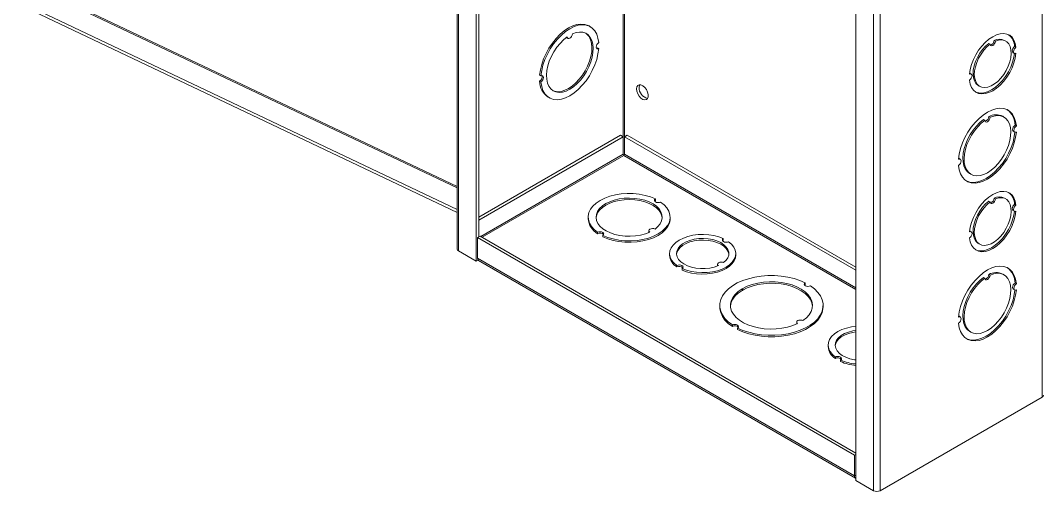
# Model space of a CAD drawing. Header units: inches. Extents: x 0.8 to 54.4, y 0.9 to 35.
# Drawn here: x 39.08 to 48.38, y 24.14 to 28.41 of the extents above; entities that cross this region are included whole.
import ezdxf

# ---------------------------------------------------------------- set-up
doc = ezdxf.new("R2010")
doc.units = ezdxf.units.IN
doc.header["$LTSCALE"] = 3.25
doc.header["$MEASUREMENT"] = 0

msp = doc.modelspace()

# ---------------------------------------------------------------- linework, layer by layer
at = {"color": 7, "linetype": 'Continuous', "lineweight": 15, "ltscale": 3.25}
for p, q in [((43.048, 30.7608), (43.048, 26.3379)), ((43.0602, 30.7438), (43.0602, 26.3209)), ((43.2222, 30.6503), (43.2222, 26.2273)), ((43.246, 30.4154), (43.246, 26.4485)), ((48.3634, 29.4171), (48.3634, 24.9942)), ((46.6694, 28.6603), (46.6694, 24.2373)), ((43.048, 26.6975), (39.0804, 28.58)), ((43.048, 26.6701), (39.0804, 28.5526)), ((46.8314, 28.5667), (46.8314, 24.1438)), ((46.8904, 28.5667), (46.8904, 24.1438)), ((44.2579, 28.3569), (44.246, 28.3638)), ((44.0429, 28.2572), (44.0406, 28.259)), ((44.0429, 28.2572), (44.0548, 28.2504)), ((44.334, 28.1582), (44.3221, 28.1651)), ((47.8903, 28.1988), (47.8784, 28.2057)), ((47.938, 28.2264), (47.9262, 28.2332)), ((48.0326, 28.2263), (48.0208, 28.2332)), ((48.1133, 28.1774), (48.1252, 28.1705)), ((48.0977, 28.1212), (48.1096, 28.1144)), ((43.8095, 27.9107), (43.7976, 27.9175)), ((47.7041, 27.9358), (47.7068, 27.9346)), ((47.7187, 27.9278), (47.7068, 27.9346)), ((43.8095, 27.8554), (43.7976, 27.8623)), ((47.7838, 27.8227), (47.7957, 27.8158)), ((43.8737, 27.7188), (43.8856, 27.7119)), ((47.8902, 27.5344), (47.8783, 27.5413)), ((48.0164, 27.537), (48.0046, 27.5439)), ((47.8424, 27.5068), (47.8305, 27.5137)), ((48.1166, 27.4628), (48.1285, 27.4559)), ((44.5333, 27.3716), (43.246, 26.6285)), ((44.557, 27.3579), (43.246, 26.601)), ((44.5333, 27.3716), (44.557, 27.3579)), ((44.557, 27.1982), (44.557, 27.3579)), ((44.5923, 27.3716), (44.5685, 27.3579)), ((44.5685, 27.3579), (44.5685, 27.1982)), ((46.6694, 26.1451), (44.5685, 27.3579)), ((46.6694, 26.1725), (44.5923, 27.3716)), ((48.1008, 27.4065), (48.1127, 27.3996)), ((47.6048, 27.1623), (47.608, 27.1611)), ((47.6199, 27.1542), (47.608, 27.1611)), ((47.7042, 27.0237), (47.7161, 27.0168)), ((44.849, 26.793), (44.849, 26.7792)), ((47.8903, 26.7658), (47.8784, 26.7726)), ((47.938, 26.7934), (47.9262, 26.8002)), ((48.0326, 26.7933), (48.0208, 26.8001)), ((48.0977, 26.6882), (48.1096, 26.6813)), ((48.1133, 26.7443), (48.1252, 26.7375)), ((44.2382, 26.6278), (44.2382, 26.6141)), ((44.983, 26.6141), (44.983, 26.6278)), ((44.7892, 26.5052), (44.7892, 26.4915)), ((44.7896, 26.4885), (44.7892, 26.4915)), ((47.7041, 26.5028), (47.7068, 26.5016)), ((47.7187, 26.4948), (47.7068, 26.5016)), ((43.2341, 26.4416), (43.2578, 26.4553)), ((43.2341, 26.4416), (46.6575, 24.4653)), ((43.2341, 26.2545), (43.2341, 26.4416)), ((43.2578, 26.4553), (46.6694, 24.4859)), ((44.3245, 26.4902), (44.3245, 26.4765)), ((44.3723, 26.4626), (44.3723, 26.4489)), ((45.4597, 26.413), (45.4661, 26.4191)), ((45.4661, 26.4328), (45.4661, 26.4191)), ((43.0602, 26.3209), (43.2222, 26.2273)), ((47.7838, 26.3897), (47.7957, 26.3828)), ((43.2399, 26.2376), (43.2222, 26.2273)), ((43.2341, 26.2545), (46.6575, 24.2782)), ((43.2427, 26.2354), (46.6661, 24.2592)), ((44.9786, 26.2972), (44.9786, 26.2835)), ((45.5794, 26.2835), (45.5794, 26.2972)), ((45.0441, 26.1892), (45.0441, 26.1755)), ((45.0919, 26.1616), (45.0919, 26.1479)), ((45.4127, 26.2005), (45.4127, 26.1868)), ((45.4127, 26.1868), (45.413, 26.1844)), ((46.2106, 26.0313), (46.2106, 26.0175)), ((47.8424, 26.0738), (47.8305, 26.0806)), ((47.8902, 26.1014), (47.8783, 26.1082)), ((48.0164, 26.104), (48.0046, 26.1109)), ((48.1166, 26.0297), (48.1285, 26.0229)), ((45.6371, 25.9629), (45.6371, 25.9766)), ((45.6441, 25.9645), (45.6441, 25.9783)), ((48.1008, 25.9734), (48.1127, 25.9666)), ((45.4337, 25.8262), (45.4337, 25.8125)), ((46.3729, 25.8125), (46.3729, 25.8262)), ((46.1328, 25.6742), (46.1328, 25.6605)), ((46.1328, 25.6605), (46.1333, 25.6572)), ((47.6048, 25.7293), (47.608, 25.728)), ((47.6199, 25.7212), (47.608, 25.728)), ((45.5482, 25.6488), (45.5482, 25.6351)), ((45.596, 25.6212), (45.596, 25.6075)), ((47.7042, 25.5906), (47.7161, 25.5838)), ((46.4188, 25.4658), (46.4188, 25.4521)), ((46.4842, 25.3578), (46.4842, 25.3441)), ((46.532, 25.3302), (46.532, 25.3165)), ((46.8904, 24.1438), (48.3634, 24.9942)), ((46.6575, 24.4653), (46.6694, 24.4722)), ((46.6575, 24.2782), (46.6575, 24.4653)), ((46.6694, 24.2373), (46.8314, 24.1438))]:
    msp.add_line(p, q, dxfattribs=at)
at = {"color": 8, "linetype": 'Continuous', "lineweight": 15, "ltscale": 3.25}
for p, q in [((44.557, 29.6585), (44.557, 27.3579)), ((44.5685, 29.6519), (44.5685, 27.3579)), ((39.2472, 28.6972), (43.048, 26.8938)), ((43.048, 26.9066), (39.2587, 28.7045)), ((44.557, 27.1982), (43.264, 26.4518)), ((43.2755, 26.4451), (44.5628, 27.1883)), ((44.5628, 27.1883), (46.6694, 25.9722)), ((46.6694, 25.9854), (44.5685, 27.1982)), ((46.6694, 24.2851), (46.6575, 24.2782))]:
    msp.add_line(p, q, dxfattribs=at)
at = {"color": 7, "linetype": 'Continuous', "lineweight": 15, "ltscale": 3.25, "flags": 128}
for points in [[(43.7976, 27.9175), (43.804, 27.9656), (43.816, 28.0152), (43.8333, 28.0655), (43.8556, 28.1152), (43.8823, 28.1634), (43.9129, 28.2088), (43.9468, 28.2506), (43.9831, 28.2878), (44.021, 28.3196), (44.0599, 28.3454), (44.0987, 28.3645), (44.1367, 28.3765), (44.173, 28.3812), (44.2068, 28.3784), (44.2374, 28.3683), (44.246, 28.3638)], [(43.8095, 27.9107), (43.8159, 27.9587), (43.8279, 28.0084), (43.8452, 28.0587), (43.8675, 28.1084), (43.8942, 28.1565), (43.9248, 28.202), (43.9586, 28.2437), (43.9949, 28.2809), (44.0329, 28.3128), (44.0717, 28.3385), (44.1106, 28.3576), (44.1485, 28.3696), (44.1848, 28.3743), (44.2187, 28.3716), (44.2493, 28.3615), (44.276, 28.3442), (44.2983, 28.3202), (44.3156, 28.2899), (44.3276, 28.2541), (44.334, 28.2134)], [(44.0478, 28.2643), (44.0146, 28.2377), (43.9829, 28.2059), (43.9534, 28.1698), (43.9269, 28.1302), (43.9041, 28.0882), (43.8855, 28.0448), (43.8717, 28.0012), (43.8629, 27.9584), (43.8594, 27.9176), (43.8613, 27.8797), (43.8686, 27.8457), (43.881, 27.8165), (43.8982, 27.7929), (43.9198, 27.7753), (43.9453, 27.7644), (43.974, 27.7603), (44.0052, 27.7631), (44.038, 27.7728), (44.0717, 27.7892), (44.1054, 27.8118), (44.1383, 27.84), (44.1695, 27.8731), (44.1982, 27.9104), (44.2237, 27.9507), (44.2453, 27.9933), (44.2625, 28.0368), (44.2749, 28.0803), (44.2822, 28.1226), (44.2841, 28.1627), (44.2806, 28.1996), (44.2718, 28.2322), (44.258, 28.2598), (44.2394, 28.2818), (44.2166, 28.2974), (44.1901, 28.3064), (44.1606, 28.3085), (44.1288, 28.3036), (44.0956, 28.2919)], [(43.9158, 27.7779), (43.9334, 27.7712), (43.9621, 27.7671), (43.9933, 27.77), (44.0262, 27.7797), (44.0599, 27.796), (44.0936, 27.8186), (44.1264, 27.8468), (44.1576, 27.88), (44.1863, 27.9172), (44.2118, 27.9576), (44.2334, 28.0001), (44.2506, 28.0437), (44.263, 28.0872), (44.2703, 28.1295), (44.2722, 28.1696), (44.2687, 28.2064), (44.2599, 28.2391), (44.2461, 28.2667), (44.2275, 28.2886), (44.2158, 28.2978)], [(44.0956, 28.2919), (44.0934, 28.2806), (44.0882, 28.2691), (44.0806, 28.2591), (44.0717, 28.252), (44.0629, 28.2489), (44.0553, 28.2501), (44.05, 28.2555), (44.0478, 28.2643)], [(48.1252, 28.1705), (48.1186, 28.2056), (48.1066, 28.2359), (48.0896, 28.2606), (48.068, 28.279), (48.0423, 28.2906), (48.0134, 28.2952), (47.9818, 28.2926), (47.9484, 28.2829), (47.9142, 28.2663), (47.8799, 28.2433), (47.8465, 28.2145), (47.815, 28.1807), (47.786, 28.1426), (47.7603, 28.1014), (47.7387, 28.058), (47.7217, 28.0137), (47.7097, 27.9696), (47.7031, 27.9268)], [(44.334, 28.2134), (44.3252, 28.2059), (44.3178, 28.1956), (44.3128, 28.1839), (44.3111, 28.1726), (44.3128, 28.1633), (44.3178, 28.1574), (44.3252, 28.1556), (44.334, 28.1582)], [(44.3133, 28.1624), (44.3133, 28.1624), (44.3221, 28.1651)], [(47.7838, 27.8227), (47.78, 27.825), (47.7613, 27.8419), (47.7473, 27.865), (47.7383, 27.8934), (47.7348, 27.9262), (47.7367, 27.9624), (47.7442, 28.0007), (47.7568, 28.0399), (47.7742, 28.0788), (47.7959, 28.1159), (47.821, 28.1502), (47.8488, 28.1805), (47.8784, 28.2057)], [(47.938, 28.2264), (47.9676, 28.2353), (47.9954, 28.2372), (48.0206, 28.232), (48.0422, 28.2198), (48.0596, 28.2011), (48.0723, 28.1764), (48.0797, 28.1466), (48.0817, 28.1127), (48.0781, 28.0758), (48.0692, 28.0371), (48.0551, 27.9978), (48.0364, 27.9593), (48.0137, 27.9229), (47.9877, 27.8897), (47.9593, 27.8608), (47.9294, 27.8371), (47.8989, 27.8196), (47.869, 27.8087), (47.8406, 27.8047), (47.8146, 27.8079), (47.7919, 27.8182), (47.7732, 27.8351), (47.7591, 27.8581), (47.7502, 27.8865), (47.7466, 27.9193), (47.7486, 27.9555), (47.756, 27.9938), (47.7687, 28.0331), (47.7861, 28.0719), (47.8077, 28.1091), (47.8329, 28.1434), (47.8607, 28.1736), (47.8903, 28.1988)], [(47.8903, 28.1988), (47.8926, 28.1902), (47.8978, 28.1849), (47.9054, 28.1838), (47.9142, 28.1869), (47.9229, 28.1939), (47.9305, 28.2038), (47.9357, 28.2151), (47.938, 28.2264)], [(48.0977, 28.1212), (48.0973, 28.1215), (48.0924, 28.1275), (48.0907, 28.1367), (48.0924, 28.1479), (48.0973, 28.1595), (48.1046, 28.1698), (48.1133, 28.1774)], [(48.1252, 28.1153), (48.1164, 28.1128), (48.1091, 28.1146), (48.1043, 28.1206), (48.1026, 28.1299), (48.1043, 28.1411), (48.1091, 28.1526), (48.1164, 28.1629), (48.1252, 28.1705)], [(44.334, 28.1582), (44.3276, 28.1102), (44.3156, 28.0605), (44.2983, 28.0102), (44.276, 27.9605), (44.2493, 27.9124), (44.2187, 27.8669), (44.1848, 27.8251), (44.1485, 27.7879), (44.1106, 27.7561), (44.0717, 27.7304), (44.0329, 27.7113), (43.9949, 27.6992), (43.9586, 27.6945), (43.9248, 27.6973), (43.8942, 27.7074), (43.8675, 27.7246), (43.8452, 27.7486), (43.8279, 27.7789), (43.8159, 27.8148), (43.8095, 27.8554)], [(47.7031, 27.8716), (47.7097, 27.8365), (47.7217, 27.8062), (47.7387, 27.7816), (47.7603, 27.7632), (47.786, 27.7515), (47.815, 27.7469), (47.8465, 27.7495), (47.8799, 27.7593), (47.9142, 27.7758), (47.9484, 27.7988), (47.9818, 27.8276), (48.0134, 27.8615), (48.0423, 27.8995), (48.068, 27.9408), (48.0896, 27.9841), (48.1066, 28.0284), (48.1186, 28.0725), (48.1252, 28.1153)], [(47.7582, 27.7646), (47.7741, 27.7584), (47.8031, 27.7538), (47.8347, 27.7564), (47.868, 27.7661), (47.9023, 27.7827), (47.9365, 27.8057), (47.9699, 27.8345), (48.0015, 27.8683), (48.0305, 27.9064), (48.0561, 27.9476), (48.0777, 27.991), (48.0947, 28.0353), (48.1067, 28.0794), (48.1124, 28.1132)], [(43.8095, 27.8554), (43.8183, 27.863), (43.8257, 27.8733), (43.8306, 27.885), (43.8324, 27.8962), (43.8306, 27.9055), (43.8257, 27.9115), (43.8183, 27.9133), (43.8095, 27.9107)], [(47.7031, 27.9268), (47.7119, 27.9294), (47.7192, 27.9275), (47.724, 27.9215), (47.7257, 27.9123), (47.724, 27.9011), (47.7192, 27.8895), (47.7119, 27.8792), (47.7031, 27.8716)], [(44.6767, 27.7926), (44.6796, 27.8111), (44.6881, 27.8242), (44.7011, 27.8305), (44.7173, 27.8294), (44.735, 27.8209), (44.7521, 27.8059), (44.767, 27.7862), (44.7779, 27.7638), (44.7836, 27.7411), (44.7836, 27.7206), (44.7779, 27.7046), (44.767, 27.6947), (44.7521, 27.6921), (44.735, 27.697), (44.7173, 27.7089), (44.7011, 27.7265), (44.6881, 27.7479), (44.6796, 27.7707), (44.6767, 27.7926)], [(44.7005, 27.8063), (44.7034, 27.8248), (44.7062, 27.831)], [(48.1285, 27.4559), (48.1221, 27.4966), (48.1101, 27.5324), (48.0928, 27.5627), (48.0706, 27.5867), (48.0438, 27.604), (48.0132, 27.6141), (47.9794, 27.6168), (47.9431, 27.6121), (47.9051, 27.6001), (47.8663, 27.581), (47.8275, 27.5553), (47.7895, 27.5234), (47.7532, 27.4862), (47.7194, 27.4444), (47.6887, 27.399), (47.662, 27.3509), (47.6397, 27.3011), (47.6224, 27.2509), (47.6104, 27.2012), (47.604, 27.1531)], [(47.8424, 27.5068), (47.8092, 27.4802), (47.7774, 27.4484), (47.7479, 27.4123), (47.7214, 27.3727), (47.6986, 27.3307), (47.6801, 27.2873), (47.6662, 27.2437), (47.6574, 27.2009), (47.654, 27.1601), (47.6559, 27.1222), (47.6631, 27.0882), (47.6755, 27.059), (47.6927, 27.0354), (47.7144, 27.0178), (47.7398, 27.0069), (47.7685, 27.0028), (47.7997, 27.0056), (47.8326, 27.0153), (47.8663, 27.0317), (47.9, 27.0542), (47.9328, 27.0825), (47.964, 27.1156), (47.9927, 27.1528), (48.0182, 27.1932), (48.0398, 27.2357), (48.0571, 27.2793), (48.0695, 27.3228), (48.0767, 27.3651), (48.0786, 27.4052), (48.0751, 27.442), (48.0664, 27.4747), (48.0525, 27.5023), (48.0339, 27.5243), (48.0111, 27.5399), (47.9846, 27.5489), (47.9551, 27.551), (47.9234, 27.5461), (47.8902, 27.5344)], [(47.8902, 27.5344), (47.888, 27.5231), (47.8827, 27.5116), (47.8751, 27.5016), (47.8663, 27.4945), (47.8574, 27.4914), (47.8498, 27.4926), (47.8446, 27.498), (47.8424, 27.5068)], [(47.8305, 27.5137), (47.7973, 27.487), (47.7656, 27.4552), (47.7361, 27.4191), (47.7096, 27.3795), (47.6867, 27.3375), (47.6682, 27.2942), (47.6543, 27.2506), (47.6456, 27.2078), (47.6421, 27.1669), (47.644, 27.129), (47.6512, 27.0951), (47.6636, 27.0659), (47.6809, 27.0422), (47.7025, 27.0247), (47.7042, 27.0237)], [(48.1008, 27.4065), (48.1004, 27.4067), (48.0955, 27.4127), (48.0938, 27.422), (48.0955, 27.4332), (48.1004, 27.4449), (48.1078, 27.4552), (48.1166, 27.4628)], [(48.1285, 27.4007), (48.1197, 27.398), (48.1123, 27.3998), (48.1074, 27.4058), (48.1057, 27.4151), (48.1074, 27.4264), (48.1123, 27.438), (48.1197, 27.4484), (48.1285, 27.4559)], [(47.604, 27.0979), (47.6104, 27.0573), (47.6224, 27.0214), (47.6397, 26.9911), (47.662, 26.9671), (47.6887, 26.9499), (47.7194, 26.9398), (47.7532, 26.937), (47.7895, 26.9417), (47.8275, 26.9538), (47.8663, 26.9728), (47.9051, 26.9986), (47.9431, 27.0304), (47.9794, 27.0676), (48.0132, 27.1094), (48.0438, 27.1548), (48.0706, 27.203), (48.0928, 27.2527), (48.1101, 27.303), (48.1221, 27.3527), (48.1285, 27.4007)], [(47.6743, 26.958), (47.6769, 26.9567), (47.7075, 26.9466), (47.7413, 26.9439), (47.7776, 26.9486), (47.8156, 26.9606), (47.8544, 26.9797), (47.8932, 27.0054), (47.9312, 27.0373), (47.9675, 27.0745), (48.0013, 27.1163), (48.0319, 27.1617), (48.0587, 27.2098), (48.0809, 27.2595), (48.0983, 27.3098), (48.1102, 27.3595), (48.1158, 27.3984)], [(47.604, 27.1531), (47.6129, 27.1558), (47.6203, 27.154), (47.6252, 27.148), (47.6269, 27.1387), (47.6252, 27.1274), (47.6203, 27.1158), (47.6129, 27.1055), (47.604, 27.0979)], [(44.849, 26.793), (44.8042, 26.8114), (44.7551, 26.8259), (44.703, 26.836), (44.6487, 26.8416), (44.5937, 26.8425), (44.539, 26.8387), (44.4859, 26.8303), (44.4356, 26.8175), (44.389, 26.8005), (44.3473, 26.7798), (44.3114, 26.7557), (44.282, 26.7288), (44.2597, 26.6998), (44.2452, 26.6691), (44.2386, 26.6375), (44.2402, 26.6058), (44.2499, 26.5745), (44.2674, 26.5444), (44.2925, 26.516), (44.3245, 26.4902)], [(44.8456, 26.5197), (44.8723, 26.5426), (44.8924, 26.5677), (44.9053, 26.5943), (44.9108, 26.6217), (44.9087, 26.6493), (44.899, 26.6763), (44.882, 26.7021), (44.8581, 26.7261), (44.8279, 26.7475), (44.7922, 26.7659), (44.752, 26.7808), (44.7081, 26.7918), (44.6618, 26.7986), (44.6141, 26.8011), (44.5664, 26.7993), (44.5198, 26.793), (44.4755, 26.7826), (44.4347, 26.7683), (44.3983, 26.7504), (44.3672, 26.7294), (44.3424, 26.7058), (44.3243, 26.6802), (44.3136, 26.6533), (44.3103, 26.6257), (44.3147, 26.5983), (44.3265, 26.5715), (44.3456, 26.5462), (44.3714, 26.5229), (44.4033, 26.5023), (44.4404, 26.4849), (44.4818, 26.4711), (44.5265, 26.4613), (44.5734, 26.4557), (44.6211, 26.4545), (44.6687, 26.4576), (44.7147, 26.4651), (44.7581, 26.4767), (44.7978, 26.4921)], [(44.9108, 26.6209), (44.9087, 26.6356), (44.899, 26.6626), (44.882, 26.6884), (44.8581, 26.7123), (44.8279, 26.7338), (44.7922, 26.7522), (44.752, 26.7671), (44.7081, 26.7781), (44.6618, 26.7849), (44.6141, 26.7874), (44.5664, 26.7856), (44.5198, 26.7793), (44.4755, 26.7689), (44.4347, 26.7546), (44.3983, 26.7367), (44.3672, 26.7156), (44.3424, 26.6921), (44.3243, 26.6665), (44.3136, 26.6396), (44.3105, 26.6209)], [(44.8968, 26.7653), (44.8858, 26.7615), (44.8732, 26.7602), (44.8607, 26.7618), (44.85, 26.766), (44.8428, 26.7721), (44.8401, 26.7793), (44.8423, 26.7866), (44.849, 26.793)], [(44.8423, 26.7729), (44.8423, 26.7729), (44.849, 26.7792)], [(48.1252, 26.7375), (48.1186, 26.7726), (48.1066, 26.8029), (48.0896, 26.8275), (48.068, 26.8459), (48.0423, 26.8576), (48.0134, 26.8622), (47.9818, 26.8596), (47.9484, 26.8499), (47.9142, 26.8333), (47.8799, 26.8103), (47.8465, 26.7815), (47.815, 26.7476), (47.786, 26.7096), (47.7603, 26.6683), (47.7387, 26.625), (47.7217, 26.5807), (47.7097, 26.5366), (47.7031, 26.4938)], [(47.7838, 26.3897), (47.78, 26.392), (47.7613, 26.4089), (47.7473, 26.4319), (47.7383, 26.4603), (47.7348, 26.4932), (47.7367, 26.5293), (47.7442, 26.5677), (47.7568, 26.6069), (47.7742, 26.6458), (47.7959, 26.6829), (47.821, 26.7172), (47.8488, 26.7474), (47.8784, 26.7726)], [(47.938, 26.7934), (47.9676, 26.8023), (47.9954, 26.8042), (48.0206, 26.7989), (48.0422, 26.7868), (48.0596, 26.768), (48.0723, 26.7434), (48.0797, 26.7136), (48.0817, 26.6797), (48.0781, 26.6428), (48.0692, 26.604), (48.0551, 26.5648), (48.0364, 26.5263), (48.0137, 26.4898), (47.9877, 26.4566), (47.9593, 26.4277), (47.9294, 26.4041), (47.8989, 26.3866), (47.869, 26.3756), (47.8406, 26.3717), (47.8146, 26.3749), (47.7919, 26.3851), (47.7732, 26.402), (47.7591, 26.4251), (47.7502, 26.4535), (47.7466, 26.4863), (47.7486, 26.5225), (47.756, 26.5608), (47.7687, 26.6001), (47.7861, 26.6389), (47.8077, 26.6761), (47.8329, 26.7103), (47.8607, 26.7406), (47.8903, 26.7658)], [(47.8903, 26.7658), (47.8926, 26.7571), (47.8978, 26.7519), (47.9054, 26.7508), (47.9142, 26.7539), (47.9229, 26.7609), (47.9305, 26.7707), (47.9357, 26.7821), (47.938, 26.7934)], [(44.3723, 26.4626), (44.4171, 26.4441), (44.4661, 26.4296), (44.5183, 26.4195), (44.5725, 26.4139), (44.6276, 26.413), (44.6822, 26.4168), (44.7353, 26.4252), (44.7857, 26.438), (44.8323, 26.455), (44.874, 26.4758), (44.9099, 26.4998), (44.9393, 26.5267), (44.9615, 26.5558), (44.9761, 26.5864), (44.9827, 26.618), (44.9811, 26.6498), (44.9714, 26.6811), (44.9539, 26.7112), (44.9288, 26.7395), (44.8968, 26.7653)], [(47.7031, 26.4386), (47.7097, 26.4035), (47.7217, 26.3732), (47.7387, 26.3485), (47.7603, 26.3301), (47.786, 26.3185), (47.815, 26.3139), (47.8465, 26.3165), (47.8799, 26.3262), (47.9142, 26.3428), (47.9484, 26.3658), (47.9818, 26.3946), (48.0134, 26.4285), (48.0423, 26.4665), (48.068, 26.5077), (48.0896, 26.5511), (48.1066, 26.5954), (48.1186, 26.6395), (48.1252, 26.6823)], [(47.7582, 26.3316), (47.7741, 26.3254), (47.8031, 26.3208), (47.8347, 26.3234), (47.868, 26.3331), (47.9023, 26.3496), (47.9365, 26.3726), (47.9699, 26.4014), (48.0015, 26.4353), (48.0305, 26.4734), (48.0561, 26.5146), (48.0777, 26.5579), (48.0947, 26.6022), (48.1067, 26.6464), (48.1124, 26.6802)], [(48.0977, 26.6882), (48.0973, 26.6885), (48.0924, 26.6944), (48.0907, 26.7037), (48.0924, 26.7149), (48.0973, 26.7264), (48.1046, 26.7367), (48.1133, 26.7443)], [(48.1252, 26.6823), (48.1164, 26.6798), (48.1091, 26.6816), (48.1043, 26.6876), (48.1026, 26.6968), (48.1043, 26.708), (48.1091, 26.7196), (48.1164, 26.7299), (48.1252, 26.7375)], [(44.3723, 26.4489), (44.4171, 26.4304), (44.4661, 26.4159), (44.5183, 26.4058), (44.5725, 26.4002), (44.6276, 26.3993), (44.6822, 26.4031), (44.7353, 26.4115), (44.7857, 26.4243), (44.8323, 26.4413), (44.874, 26.462), (44.9099, 26.4861), (44.9393, 26.513), (44.9615, 26.5421), (44.9761, 26.5727), (44.9827, 26.6043), (44.983, 26.6141)], [(44.3245, 26.4902), (44.3354, 26.4941), (44.3481, 26.4953), (44.3606, 26.4937), (44.3713, 26.4896), (44.3784, 26.4834), (44.3812, 26.4762), (44.379, 26.4689), (44.3723, 26.4626)], [(44.7978, 26.4921), (44.7912, 26.4985), (44.7892, 26.5057), (44.7919, 26.5129), (44.7991, 26.519), (44.8096, 26.5231), (44.8221, 26.5247), (44.8346, 26.5235), (44.8456, 26.5197)], [(47.7031, 26.4938), (47.7119, 26.4963), (47.7192, 26.4945), (47.724, 26.4885), (47.7257, 26.4793), (47.724, 26.4681), (47.7192, 26.4565), (47.7119, 26.4462), (47.7031, 26.4386)], [(45.4661, 26.4328), (45.4258, 26.4485), (45.3816, 26.4602), (45.3347, 26.4676), (45.2864, 26.4705), (45.2379, 26.469), (45.1904, 26.4629), (45.1453, 26.4525), (45.1037, 26.438), (45.0666, 26.4198), (45.0351, 26.3984), (45.0101, 26.3744), (44.992, 26.3483), (44.9815, 26.321), (44.9787, 26.2929), (44.9839, 26.265), (44.9967, 26.238), (45.017, 26.2125), (45.0441, 26.1892)], [(45.421, 26.1877), (45.3844, 26.1747), (45.3443, 26.1657), (45.302, 26.161), (45.259, 26.1609), (45.2167, 26.1652), (45.1764, 26.1739), (45.1394, 26.1866), (45.1071, 26.203), (45.0805, 26.2225), (45.0604, 26.2445), (45.0474, 26.2681), (45.0421, 26.2928), (45.0447, 26.3176), (45.0549, 26.3417), (45.0725, 26.3643), (45.0969, 26.3848), (45.1273, 26.4023), (45.1627, 26.4164), (45.202, 26.4266), (45.2437, 26.4325), (45.2867, 26.4339), (45.3294, 26.4309), (45.3704, 26.4234), (45.4084, 26.4118), (45.4422, 26.3964), (45.4705, 26.3778), (45.4926, 26.3565), (45.5076, 26.3332), (45.5151, 26.3088), (45.5149, 26.2839), (45.5068, 26.2595), (45.4913, 26.2364), (45.4687, 26.2152)], [(45.0423, 26.2904), (45.0447, 26.3039), (45.0549, 26.328), (45.0725, 26.3506), (45.0969, 26.3711), (45.1273, 26.3886), (45.1627, 26.4027), (45.202, 26.4129), (45.2437, 26.4188), (45.2867, 26.4202), (45.3294, 26.4172), (45.3704, 26.4097), (45.4084, 26.3981), (45.4422, 26.3827), (45.4705, 26.3641), (45.4926, 26.3428), (45.5076, 26.3195), (45.5151, 26.295), (45.5157, 26.2904)], [(45.0919, 26.1616), (45.1322, 26.1459), (45.1764, 26.1342), (45.2233, 26.1268), (45.2716, 26.1239), (45.3201, 26.1255), (45.3676, 26.1315), (45.4127, 26.1419), (45.4543, 26.1564), (45.4914, 26.1746), (45.5229, 26.196), (45.548, 26.22), (45.566, 26.2461), (45.5765, 26.2735), (45.5793, 26.3015), (45.5741, 26.3294), (45.5613, 26.3564), (45.541, 26.3819), (45.5139, 26.4052)], [(45.5139, 26.4052), (45.503, 26.4015), (45.4904, 26.4003), (45.478, 26.4019), (45.4674, 26.406), (45.4603, 26.4121), (45.4575, 26.4193), (45.4596, 26.4265), (45.4661, 26.4328)], [(45.0919, 26.1479), (45.1322, 26.1322), (45.1764, 26.1205), (45.2233, 26.1131), (45.2716, 26.1102), (45.3201, 26.1117), (45.3676, 26.1178), (45.4127, 26.1282), (45.4543, 26.1427), (45.4914, 26.1609), (45.5229, 26.1823), (45.548, 26.2063), (45.566, 26.2324), (45.5765, 26.2598), (45.5794, 26.2835)], [(45.4687, 26.2152), (45.4578, 26.2189), (45.4454, 26.22), (45.4331, 26.2184), (45.4226, 26.2143), (45.4155, 26.2083), (45.4127, 26.2012), (45.4146, 26.194), (45.421, 26.1877)], [(45.0441, 26.1892), (45.055, 26.193), (45.0676, 26.1941), (45.08, 26.1926), (45.0906, 26.1884), (45.0977, 26.1823), (45.1005, 26.1752), (45.0984, 26.1679), (45.0919, 26.1616)], [(48.1285, 26.0229), (48.1221, 26.0635), (48.1101, 26.0994), (48.0928, 26.1297), (48.0706, 26.1537), (48.0438, 26.1709), (48.0132, 26.181), (47.9794, 26.1838), (47.9431, 26.1791), (47.9051, 26.1671), (47.8663, 26.148), (47.8275, 26.1222), (47.7895, 26.0904), (47.7532, 26.0532), (47.7194, 26.0114), (47.6887, 25.966), (47.662, 25.9178), (47.6397, 25.8681), (47.6224, 25.8178), (47.6104, 25.7682), (47.604, 25.7201)], [(46.2106, 26.0313), (46.1619, 26.0526), (46.1087, 26.07), (46.0521, 26.0834), (45.9929, 26.0924), (45.9323, 26.0968), (45.8711, 26.0967), (45.8105, 26.092), (45.7515, 26.0828), (45.695, 26.0692), (45.6421, 26.0515), (45.5936, 26.03), (45.5503, 26.0051), (45.5131, 25.9771), (45.4824, 25.9465), (45.4589, 25.9139), (45.443, 25.8798), (45.4348, 25.8448), (45.4346, 25.8095), (45.4423, 25.7745), (45.4579, 25.7404), (45.481, 25.7077), (45.5113, 25.677), (45.5482, 25.6488)], [(45.6429, 25.9799), (45.684, 26), (45.7297, 26.0164), (45.779, 26.0289), (45.831, 26.0371), (45.8844, 26.0409), (45.9383, 26.0403), (45.9914, 26.0351), (46.0427, 26.0256), (46.091, 26.0119), (46.1354, 25.9943), (46.175, 25.9733), (46.2089, 25.9491), (46.2364, 25.9224), (46.257, 25.8936), (46.2701, 25.8635), (46.2756, 25.8325), (46.2732, 25.8015), (46.2632, 25.7709), (46.2456, 25.7415), (46.2209, 25.7139), (46.1895, 25.6887)], [(45.6429, 25.9662), (45.684, 25.9863), (45.7297, 26.0027), (45.779, 26.0152), (45.831, 26.0234), (45.8844, 26.0272), (45.9383, 26.0266), (45.9914, 26.0214), (46.0427, 26.0119), (46.091, 25.9982), (46.1354, 25.9806), (46.175, 25.9595), (46.2089, 25.9354), (46.2364, 25.9087), (46.257, 25.8799), (46.2701, 25.8498), (46.2755, 25.8194)], [(46.2585, 26.0036), (46.2475, 25.9997), (46.2348, 25.9984), (46.2222, 26), (46.2115, 26.0041), (46.2042, 26.0103), (46.2015, 26.0176), (46.2038, 26.0249), (46.2106, 26.0313)], [(47.8305, 26.0806), (47.7973, 26.054), (47.7656, 26.0222), (47.7361, 25.9861), (47.7096, 25.9465), (47.6867, 25.9045), (47.6682, 25.8612), (47.6543, 25.8175), (47.6456, 25.7747), (47.6421, 25.7339), (47.644, 25.696), (47.6512, 25.662), (47.6636, 25.6328), (47.6809, 25.6092), (47.7025, 25.5917), (47.7042, 25.5906)], [(47.8424, 26.0738), (47.8092, 26.0472), (47.7774, 26.0154), (47.7479, 25.9792), (47.7214, 25.9397), (47.6986, 25.8977), (47.6801, 25.8543), (47.6662, 25.8107), (47.6574, 25.7679), (47.654, 25.727), (47.6559, 25.6891), (47.6631, 25.6552), (47.6755, 25.626), (47.6927, 25.6023), (47.7144, 25.5848), (47.7398, 25.5738), (47.7685, 25.5697), (47.7997, 25.5726), (47.8326, 25.5823), (47.8663, 25.5986), (47.9, 25.6212), (47.9328, 25.6494), (47.964, 25.6826), (47.9927, 25.7198), (48.0182, 25.7602), (48.0398, 25.8027), (48.0571, 25.8463), (48.0695, 25.8898), (48.0767, 25.9321), (48.0786, 25.9722), (48.0751, 26.009), (48.0664, 26.0417), (48.0525, 26.0693), (48.0339, 26.0912), (48.0111, 26.1069), (47.9846, 26.1159), (47.9551, 26.1179), (47.9234, 26.1131), (47.8902, 26.1014)], [(47.8902, 26.1014), (47.888, 26.09), (47.8827, 26.0785), (47.8751, 26.0686), (47.8663, 26.0615), (47.8574, 26.0583), (47.8498, 26.0596), (47.8446, 26.065), (47.8424, 26.0738)], [(48.1008, 25.9734), (48.1004, 25.9737), (48.0955, 25.9796), (48.0938, 25.9889), (48.0955, 26.0002), (48.1004, 26.0119), (48.1078, 26.0222), (48.1166, 26.0297)], [(45.5311, 25.8194), (45.5314, 25.8234), (45.538, 25.8543), (45.5523, 25.8843), (45.5739, 25.9128), (45.6024, 25.9391), (45.6371, 25.9629)], [(46.1416, 25.6611), (46.0979, 25.6429), (46.05, 25.6287), (45.9991, 25.6185), (45.9462, 25.6127), (45.8924, 25.6114), (45.8388, 25.6145), (45.7866, 25.6221), (45.7368, 25.6339), (45.6905, 25.6498), (45.6487, 25.6694), (45.6121, 25.6922), (45.5817, 25.7179), (45.558, 25.7458), (45.5415, 25.7754), (45.5326, 25.8061), (45.5314, 25.8371), (45.538, 25.868), (45.5523, 25.898), (45.5739, 25.9265), (45.6024, 25.9529), (45.6371, 25.9766)], [(45.596, 25.6212), (45.6448, 25.5999), (45.6979, 25.5824), (45.7546, 25.5691), (45.8137, 25.5601), (45.8744, 25.5556), (45.9355, 25.5558), (45.9961, 25.5605), (46.0552, 25.5697), (46.1116, 25.5833), (46.1646, 25.601), (46.2131, 25.6225), (46.2563, 25.6474), (46.2936, 25.6754), (46.3242, 25.706), (46.3477, 25.7386), (46.3637, 25.7727), (46.3718, 25.8077), (46.3721, 25.843), (46.3643, 25.878), (46.3488, 25.9121), (46.3256, 25.9448), (46.2954, 25.9755), (46.2585, 26.0036)], [(45.6371, 25.9766), (45.6385, 25.9761), (45.64, 25.9759), (45.6416, 25.9761), (45.6429, 25.9766), (45.6437, 25.9774), (45.6441, 25.9782), (45.6438, 25.9791), (45.6429, 25.9799)], [(45.6371, 25.9629), (45.6385, 25.9624), (45.64, 25.9622), (45.6416, 25.9624), (45.6429, 25.9629), (45.6437, 25.9636), (45.6441, 25.9645), (45.6441, 25.9645)], [(46.2037, 26.0111), (46.2038, 26.0112), (46.2106, 26.0175)], [(47.604, 25.6649), (47.6104, 25.6242), (47.6224, 25.5884), (47.6397, 25.5581), (47.662, 25.5341), (47.6887, 25.5168), (47.7194, 25.5067), (47.7532, 25.504), (47.7895, 25.5087), (47.8275, 25.5207), (47.8663, 25.5398), (47.9051, 25.5655), (47.9431, 25.5974), (47.9794, 25.6346), (48.0132, 25.6764), (48.0438, 25.7218), (48.0706, 25.7699), (48.0928, 25.8197), (48.1101, 25.8699), (48.1221, 25.9196), (48.1285, 25.9677)], [(47.6743, 25.525), (47.6769, 25.5237), (47.7075, 25.5136), (47.7413, 25.5109), (47.7776, 25.5156), (47.8156, 25.5276), (47.8544, 25.5467), (47.8932, 25.5724), (47.9312, 25.6042), (47.9675, 25.6414), (48.0013, 25.6832), (48.0319, 25.7287), (48.0587, 25.7768), (48.0809, 25.8265), (48.0983, 25.8768), (48.1102, 25.9265), (48.1158, 25.9653)], [(48.1285, 25.9677), (48.1197, 25.965), (48.1123, 25.9668), (48.1074, 25.9728), (48.1057, 25.9821), (48.1074, 25.9934), (48.1123, 26.005), (48.1197, 26.0153), (48.1285, 26.0229)], [(45.4337, 25.8125), (45.4346, 25.7958), (45.4423, 25.7608), (45.4579, 25.7267), (45.481, 25.694), (45.5113, 25.6633), (45.5482, 25.6351)], [(45.596, 25.6075), (45.6448, 25.5862), (45.6979, 25.5687), (45.7546, 25.5554), (45.8137, 25.5464), (45.8744, 25.5419), (45.9355, 25.5421), (45.9961, 25.5468), (46.0552, 25.556), (46.1116, 25.5696), (46.1646, 25.5872), (46.2131, 25.6088), (46.2563, 25.6337), (46.2936, 25.6617), (46.3242, 25.6923), (46.3477, 25.7249), (46.3637, 25.7589), (46.3718, 25.7939), (46.3729, 25.8125)], [(46.1895, 25.6887), (46.1785, 25.6925), (46.1659, 25.6938), (46.1533, 25.6922), (46.1427, 25.688), (46.1355, 25.6819), (46.1328, 25.6747), (46.1349, 25.6674), (46.1416, 25.6611)], [(47.604, 25.7201), (47.6129, 25.7228), (47.6203, 25.721), (47.6252, 25.715), (47.6269, 25.7057), (47.6252, 25.6944), (47.6203, 25.6828), (47.6129, 25.6724), (47.604, 25.6649)], [(45.5482, 25.6488), (45.5591, 25.6528), (45.5719, 25.6541), (45.5845, 25.6525), (45.5952, 25.6484), (45.6024, 25.6422), (45.6051, 25.6349), (45.6029, 25.6276), (45.596, 25.6212)], [(46.6694, 25.6368), (46.6306, 25.6315), (46.5854, 25.6211), (46.5438, 25.6066), (46.5068, 25.5884), (46.4753, 25.5671), (46.4502, 25.543), (46.4322, 25.517), (46.4216, 25.4896), (46.4189, 25.4616), (46.424, 25.4337), (46.4369, 25.4066), (46.4571, 25.3811), (46.4842, 25.3578)], [(46.6694, 25.3321), (46.6568, 25.3338), (46.6165, 25.3425), (46.5796, 25.3553), (46.5473, 25.3716), (46.5206, 25.3911), (46.5005, 25.4131), (46.4876, 25.4368), (46.4823, 25.4614), (46.4848, 25.4862), (46.495, 25.5103), (46.5126, 25.533), (46.5371, 25.5534), (46.5675, 25.5709), (46.6029, 25.585), (46.6421, 25.5952), (46.6694, 25.5996)], [(46.4825, 25.459), (46.4848, 25.4725), (46.495, 25.4966), (46.5126, 25.5192), (46.5371, 25.5397), (46.5675, 25.5572), (46.6029, 25.5713), (46.6421, 25.5815), (46.6694, 25.5859)], [(46.4842, 25.3578), (46.4951, 25.3616), (46.5077, 25.3628), (46.5202, 25.3612), (46.5307, 25.357), (46.5379, 25.351), (46.5406, 25.3438), (46.5386, 25.3365), (46.532, 25.3302)]]:
    msp.add_lwpolyline(points, dxfattribs=at)
at = {"color": 7, "linetype": 'Continuous', "lineweight": 15, "ltscale": 10.5625}
for centre, radius, start, end in [((47.9721, 28.1724), 0.1413, 2.00405, 52.41746), ((47.8824, 28.2332), 0.0438, 283.18417, 0.09423), ((47.9734, 28.1396), 0.1048, 63.13417, 116.77224), ((43.7764, 27.9006), 0.0438, 298.94974, 16.88184), ((43.9728, 27.8632), 0.1752, 180.30539, 235.53609), ((44.8017, 27.8043), 0.1012, 178.8823, 256.79093), ((47.8345, 27.5408), 0.0438, 283.14978, 0.64868), ((47.944, 27.4211), 0.137, 63.74178, 118.64512), ((47.9429, 27.4632), 0.1737, 359.86541, 53.4282), ((44.5695, 27.1988), 0.0125, 182.60518, 237.39418), ((44.5628, 27.1797), 0.0133, 72.67292, 107.32725), ((44.556, 27.1988), 0.0125, 302.60676, 357.3939), ((47.8824, 26.8001), 0.0438, 283.18421, 0.09419), ((47.9734, 26.7066), 0.1048, 63.13412, 116.77235), ((47.9721, 26.7394), 0.1413, 2.00403, 52.41746), ((44.4129, 26.6277), 0.1752, 184.46729, 239.69849), ((44.3471, 26.439), 0.0438, 43.13054, 121.04624), ((43.0688, 26.34), 0.021, 185.69519, 245.6253), ((43.2551, 26.2525), 0.0211, 174.56447, 234.12267), ((45.115, 26.2923), 0.1367, 183.67896, 238.71742), ((45.0664, 26.1378), 0.0438, 43.15717, 120.64448), ((47.944, 25.988), 0.137, 63.74195, 118.64495), ((47.9429, 26.0302), 0.1737, 359.8654, 53.42823), ((47.8345, 26.1077), 0.0438, 283.14888, 0.64959), ((45.571, 25.5978), 0.0438, 43.1069, 121.393), ((46.5552, 25.4609), 0.1367, 183.67896, 238.71742), ((46.5065, 25.3064), 0.0438, 43.15717, 120.64448), ((46.7087, 25.7321), 0.439, 246.26453, 264.85405), ((46.7087, 25.7184), 0.439, 246.26453, 264.85405), ((48.3548, 25.0133), 0.021, 294.37459, 354.30572), ((46.6768, 24.2758), 0.0194, 172.66979, 247.59319), ((46.8609, 24.2007), 0.0641, 242.60961, 297.39026)]:
    msp.add_arc(centre, radius, start, end, dxfattribs=at)

doc.saveas('drawing.dxf')
